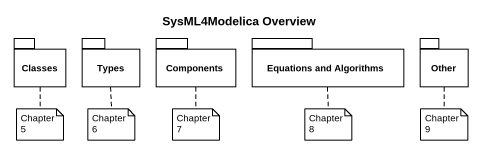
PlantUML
@startuml
title SysML4Modelica Overview
package Classes {
}
package Types {
}
package Components {
}
package "Equations and Algorithms" as Equations_and_Algorithms {
}
package Other {
}
note bottom of Classes : Chapter 5
note bottom of Types : Chapter 6
note bottom of Components : Chapter 7
note bottom of Equations_and_Algorithms : Chapter 8
note bottom of Other : Chapter 9
@enduml
